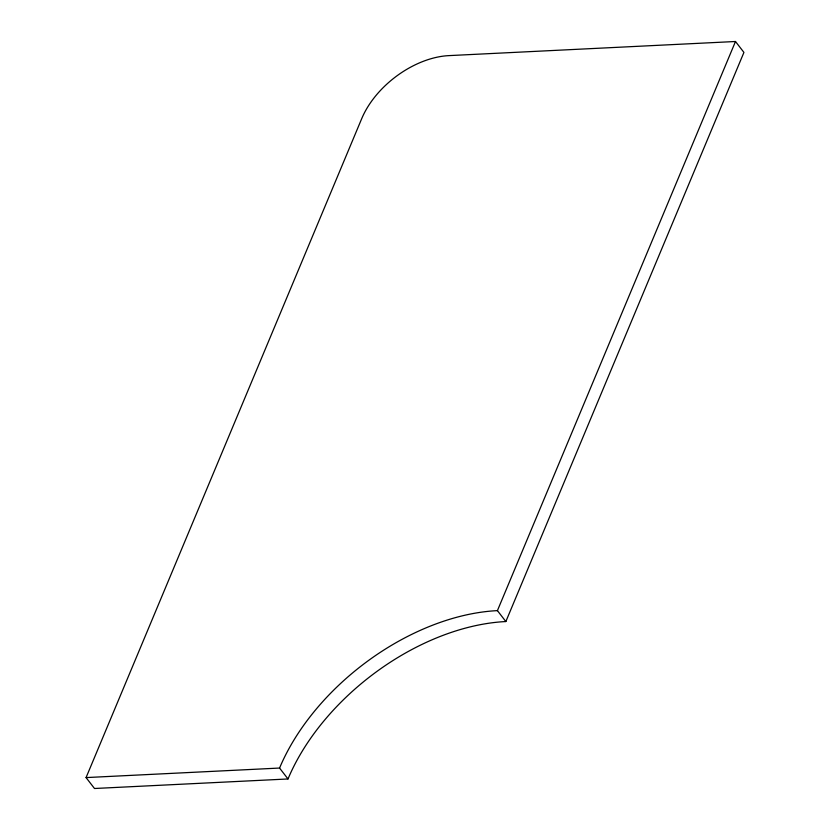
<?xml version="1.0" encoding="UTF-8"?>
<svg xmlns="http://www.w3.org/2000/svg" width="830" height="830" viewBox="0 0 830 830"><rect width="100%" height="100%" fill="white"/><g stroke="black" fill="none" stroke-linecap="round" stroke-linejoin="round"><path stroke-width="1.25" d="M86.071 777.586L361.735 118.586A76.08 47.881 -37.7 0 1 448.885 55.62L735.494 41.5L743.929 52.415L505.854 621.546A190.205 119.696 -37.7 0 0 288 778.965L94.506 788.5L86.071 777.586L279.565 768.051A190.205 119.696 -37.7 0 1 497.419 610.631L735.494 41.5M497.419 610.631L505.854 621.546M279.565 768.051L288 778.965"/></g></svg>
